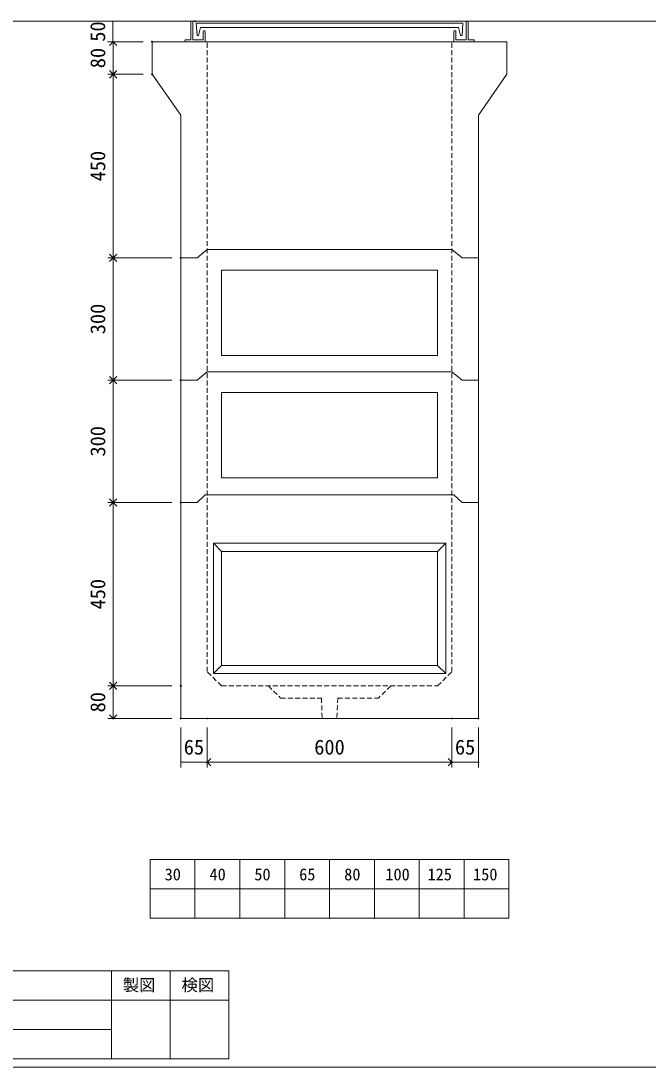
# Model space of a CAD drawing. Units: millimetres, scale not verified. Extents: x -4890 to 4890, y -2309 to 2309.
# Drawn here: x 308 to 1847, y -1966 to 600 of the extents above; entities that cross this region are included whole.
import ezdxf
from ezdxf.enums import TextEntityAlignment as Align

# ---------------------------------------------------------------- set-up
doc = ezdxf.new("R2010")
doc.units = ezdxf.units.MM
doc.header["$LTSCALE"] = 10
doc.header["$PDMODE"] = 32
doc.header["$PDSIZE"] = 2
doc.linetypes.add('DASHED1', pattern=[1.8, 1.2, -0.6])
doc.linetypes.add('USER2', pattern=[50.8, 31.75, -6.35, 6.35, -6.35])
doc.layers.add('0-1_Defpoints', color=7, linetype='Continuous')
for name, color, linetype, lineweight in [('0-2_waku', 7, 'Continuous', 18), ('0-3_gaikei', 7, 'Continuous', 18), ('0-4_kakure', 7, 'DASHED1', 18), ('0-5_sunpou', 7, 'Continuous', 5), ('0-9_uchigawa', 6, 'Continuous', 18), ('0-B_futa', 3, 'Continuous', 18), ('0-C_GL', 4, 'Continuous', 18), ('0-E_文字１', 7, 'Continuous', 18), ('1-3_uchigawa2', 6, 'USER2', 18)]:
    doc.layers.add(name, color=color, linetype=linetype, lineweight=lineweight)
doc.styles.add('ＭＳ ゴシック', font='')
doc.styles.get('ＭＳ ゴシック').set_extended_font_data('MS Gothic')

# ---------------------------------------------------------------- blocks, each defined once
blk = doc.blocks.new('D74')
at = {"layer": '0-1_Defpoints'}
for p in [(2147.33, 1084.36), (2212.33, 1084.36), (2212.33, 976.89)]:
    blk.add_point(p, dxfattribs=at)
at = {"layer": '0-5_sunpou'}
for p, q in [((2147.33, 1062.36), (2147.33, 963.89)), ((2212.33, 1062.36), (2212.33, 963.89)), ((2147.33, 976.89), (2212.33, 976.89))]:
    blk.add_line(p, q, dxfattribs=at)
at = {"layer": '0-5_sunpou', "style": 'ＭＳ ゴシック'}
blk.add_text('65', height=36.66, dxfattribs=at).set_placement((2154.83, 984.89), align=Align.BOTTOM_LEFT)
blk = doc.blocks.new('_Open90')
at = {"layer": '0-5_sunpou'}
blk.add_line((0, 0), (-1, 0), dxfattribs=at)
blk.add_lwpolyline([(-0.5, 0.5), (0, 0), (-0.5, -0.5)], dxfattribs=at)
blk = doc.blocks.new('D75')
at = {"layer": '0-1_Defpoints'}
for p in [(2212.33, 1084.36), (2812.33, 1084.36), (2812.33, 976.89)]:
    blk.add_point(p, dxfattribs=at)
at = {"layer": '0-5_sunpou'}
for p, q in [((2212.33, 1062.36), (2212.33, 963.89)), ((2812.33, 1062.36), (2812.33, 963.89)), ((2230.33, 976.89), (2794.33, 976.89))]:
    blk.add_line(p, q, dxfattribs=at)
at = {"layer": '0-5_sunpou', "xscale": 18, "yscale": 18, "rotation": 180}
blk.add_blockref('_Open90', (2212.33, 976.89), dxfattribs=at)
at = {"layer": '0-5_sunpou', "xscale": 18, "yscale": 18}
blk.add_blockref('_Open90', (2812.33, 976.89), dxfattribs=at)
at = {"layer": '0-5_sunpou', "style": 'ＭＳ ゴシック'}
blk.add_text('600', height=36.66, dxfattribs=at).set_placement((2474.83, 984.89), align=Align.BOTTOM_LEFT)
blk = doc.blocks.new('D76')
at = {"layer": '0-1_Defpoints'}
for p in [(2812.33, 1084.36), (2877.33, 1084.36), (2877.33, 976.89)]:
    blk.add_point(p, dxfattribs=at)
at = {"layer": '0-5_sunpou'}
for p, q in [((2812.33, 1062.36), (2812.33, 963.89)), ((2877.33, 1062.36), (2877.33, 963.89)), ((2812.33, 976.89), (2877.33, 976.89))]:
    blk.add_line(p, q, dxfattribs=at)
at = {"layer": '0-5_sunpou', "style": 'ＭＳ ゴシック'}
blk.add_text('65', height=36.66, dxfattribs=at).set_placement((2819.83, 984.89), align=Align.BOTTOM_LEFT)
blk = doc.blocks.new('D77')
at = {"layer": '0-1_Defpoints'}
for p in [(2077.33, 2744.36), (1981.3, 2664.36), (2077.33, 2664.36)]:
    blk.add_point(p, dxfattribs=at)
at = {"layer": '0-5_sunpou'}
for p, q in [((2055.33, 2744.36), (1968.3, 2744.36)), ((1981.3, 2726.36), (1981.3, 2682.36)), ((2055.33, 2664.36), (1968.3, 2664.36))]:
    blk.add_line(p, q, dxfattribs=at)
at = {"layer": '0-5_sunpou', "xscale": 18, "yscale": 18}
for p, rotation in [((1981.3, 2744.36), 90), ((1981.3, 2664.36), 270)]:
    blk.add_blockref('_Open90', p, dxfattribs=dict(at, rotation=rotation))
at = {"layer": '0-5_sunpou', "style": 'ＭＳ ゴシック'}
blk.add_text('80', height=36.66, rotation=90, dxfattribs=at).set_placement((1973.3, 2679.36), align=Align.BOTTOM_LEFT)
blk = doc.blocks.new('D78')
at = {"layer": '0-1_Defpoints'}
for p in [(2077.33, 2664.36), (1981.3, 2214.36), (2147.33, 2214.36)]:
    blk.add_point(p, dxfattribs=at)
at = {"layer": '0-5_sunpou'}
for p, q in [((2055.33, 2664.36), (1968.3, 2664.36)), ((1981.3, 2646.36), (1981.3, 2232.36)), ((2125.33, 2214.36), (1968.3, 2214.36))]:
    blk.add_line(p, q, dxfattribs=at)
at = {"layer": '0-5_sunpou', "xscale": 18, "yscale": 18}
for p, rotation in [((1981.3, 2664.36), 90), ((1981.3, 2214.36), 270)]:
    blk.add_blockref('_Open90', p, dxfattribs=dict(at, rotation=rotation))
at = {"layer": '0-5_sunpou', "style": 'ＭＳ ゴシック'}
blk.add_text('450', height=36.66, rotation=90, dxfattribs=at).set_placement((1973.3, 2401.86), align=Align.BOTTOM_LEFT)
blk = doc.blocks.new('D79')
at = {"layer": '0-1_Defpoints'}
for p in [(2147.33, 2214.36), (1981.3, 1914.36), (2147.33, 1914.36)]:
    blk.add_point(p, dxfattribs=at)
at = {"layer": '0-5_sunpou'}
for p, q in [((2125.33, 2214.36), (1968.3, 2214.36)), ((1981.3, 2196.36), (1981.3, 1932.36)), ((2125.33, 1914.36), (1968.3, 1914.36))]:
    blk.add_line(p, q, dxfattribs=at)
at = {"layer": '0-5_sunpou', "xscale": 18, "yscale": 18}
for p, rotation in [((1981.3, 2214.36), 90), ((1981.3, 1914.36), 270)]:
    blk.add_blockref('_Open90', p, dxfattribs=dict(at, rotation=rotation))
at = {"layer": '0-5_sunpou', "style": 'ＭＳ ゴシック'}
blk.add_text('300', height=36.66, rotation=90, dxfattribs=at).set_placement((1973.3, 2026.86), align=Align.BOTTOM_LEFT)
blk = doc.blocks.new('D80')
at = {"layer": '0-1_Defpoints'}
for p in [(2147.33, 1164.36), (1981.3, 1084.36), (2147.33, 1084.36)]:
    blk.add_point(p, dxfattribs=at)
at = {"layer": '0-5_sunpou'}
for p, q in [((2125.33, 1164.36), (1968.3, 1164.36)), ((1981.3, 1146.36), (1981.3, 1102.36)), ((2125.33, 1084.36), (1968.3, 1084.36))]:
    blk.add_line(p, q, dxfattribs=at)
at = {"layer": '0-5_sunpou', "xscale": 18, "yscale": 18}
for p, rotation in [((1981.3, 1164.36), 90), ((1981.3, 1084.36), 270)]:
    blk.add_blockref('_Open90', p, dxfattribs=dict(at, rotation=rotation))
at = {"layer": '0-5_sunpou', "style": 'ＭＳ ゴシック'}
blk.add_text('80', height=36.66, rotation=90, dxfattribs=at).set_placement((1973.3, 1099.36), align=Align.BOTTOM_LEFT)
blk = doc.blocks.new('D64')
at = {"layer": '0-1_Defpoints'}
for p in [(2182.33, 2794.36), (1981.03, 2744.36), (2077.33, 2744.36)]:
    blk.add_point(p, dxfattribs=at)
at = {"layer": '0-5_sunpou'}
for p, q in [((2160.33, 2794.36), (1968.03, 2794.36)), ((1981.03, 2794.36), (1981.03, 2744.36)), ((2055.33, 2744.36), (1968.03, 2744.36))]:
    blk.add_line(p, q, dxfattribs=at)
at = {"layer": '0-5_sunpou', "style": 'ＭＳ ゴシック'}
blk.add_text('50', height=36.66, rotation=90, dxfattribs=at).set_placement((1973.03, 2744.36), align=Align.BOTTOM_LEFT)
blk = doc.blocks.new('D46')
at = {"layer": '0-1_Defpoints'}
for p in [(2147.33, 1914.36), (1981.3, 1614.36), (2147.33, 1614.36)]:
    blk.add_point(p, dxfattribs=at)
at = {"layer": '0-5_sunpou'}
for p, q in [((2125.33, 1914.36), (1968.3, 1914.36)), ((1981.3, 1896.36), (1981.3, 1632.36)), ((2125.33, 1614.36), (1968.3, 1614.36))]:
    blk.add_line(p, q, dxfattribs=at)
at = {"layer": '0-5_sunpou', "xscale": 18, "yscale": 18}
for p, rotation in [((1981.3, 1914.36), 90), ((1981.3, 1614.36), 270)]:
    blk.add_blockref('_Open90', p, dxfattribs=dict(at, rotation=rotation))
at = {"layer": '0-5_sunpou', "style": 'ＭＳ ゴシック'}
blk.add_text('300', height=36.66, rotation=90, dxfattribs=at).set_placement((1973.3, 1726.86), align=Align.BOTTOM_LEFT)
blk = doc.blocks.new('D47')
at = {"layer": '0-1_Defpoints'}
for p in [(2147.33, 1614.36), (1981.3, 1164.36), (2147.33, 1164.36)]:
    blk.add_point(p, dxfattribs=at)
at = {"layer": '0-5_sunpou'}
for p, q in [((2125.33, 1614.36), (1968.3, 1614.36)), ((1981.3, 1596.36), (1981.3, 1182.36)), ((2125.33, 1164.36), (1968.3, 1164.36))]:
    blk.add_line(p, q, dxfattribs=at)
at = {"layer": '0-5_sunpou', "xscale": 18, "yscale": 18}
for p, rotation in [((1981.3, 1614.36), 90), ((1981.3, 1164.36), 270)]:
    blk.add_blockref('_Open90', p, dxfattribs=dict(at, rotation=rotation))
at = {"layer": '0-5_sunpou', "style": 'ＭＳ ゴシック'}
blk.add_text('450', height=36.66, rotation=90, dxfattribs=at).set_placement((1973.3, 1351.86), align=Align.BOTTOM_LEFT)

msp = doc.modelspace()

# ---------------------------------------------------------------- linework, layer by layer
at = {"layer": '0-2_waku'}
for p, q in [((625.33, -1456.81), (625.33, -1600.81)), ((625.33, -1456.81), (625.33, -1600.81)), ((625.33, -1456.81), (625.33, -1600.81)), ((625.33, -1456.81), (625.33, -1600.81)), ((625.33, -1456.81), (1505.33, -1456.81)), ((735.33, -1456.81), (735.33, -1600.81)), ((845.33, -1456.81), (845.33, -1600.81)), ((845.33, -1456.81), (845.33, -1600.81)), ((955.33, -1456.81), (955.33, -1600.81)), ((1065.33, -1456.81), (1065.33, -1600.81)), ((1175.33, -1456.81), (1175.33, -1600.81)), ((1285.33, -1456.81), (1285.33, -1600.81)), ((1395.33, -1456.81), (1395.33, -1600.81)), ((1505.33, -1456.81), (1505.33, -1600.81)), ((625.33, -1528.81), (1505.33, -1528.81)), ((625.33, -1600.81), (1505.33, -1600.81)), ((-1209.67, -1729.81), (818.33, -1729.81)), ((530.33, -1729.81), (530.33, -1945.81)), ((530.33, -1729.81), (530.33, -1945.81)), ((674.33, -1729.81), (674.33, -1945.81)), ((818.33, -1729.81), (818.33, -1945.81)), ((-1209.67, -1801.81), (818.33, -1801.81)), ((-1209.67, -1873.81), (530.33, -1873.81)), ((-1209.67, -1945.81), (818.33, -1945.81)), ((-1229.67, -1965.81), (4890.33, -1965.81)), ((-1229.67, -1965.81), (4890.33, -1965.81))]:
    msp.add_line(p, q, dxfattribs=at)
at = {"layer": '0-3_gaikei'}
for p, q in [((630.33, 549.19), (630.33, 469.19)), ((630.33, 549.19), (740.33, 549.19)), ((630.33, 549.19), (740.33, 549.19)), ((630.33, 549.19), (740.33, 549.19)), ((630.33, 549.19), (1500.33, 549.19)), ((630.33, 549.19), (740.33, 549.19)), ((630.33, 549.19), (1500.33, 549.19)), ((1500.33, 549.19), (1390.33, 549.19)), ((1500.33, 549.19), (1390.33, 549.19)), ((1500.33, 549.19), (1390.33, 549.19)), ((1500.33, 549.19), (1390.33, 549.19)), ((1500.33, 549.19), (1390.33, 549.19)), ((1500.33, 549.19), (1390.33, 549.19)), ((1500.33, 549.19), (1500.33, 469.19)), ((630.33, 469.19), (700.33, 369.19)), ((1500.33, 469.19), (1430.33, 369.19)), ((700.33, 369.19), (700.33, -1110.81)), ((1430.33, 369.19), (1430.33, -1110.81)), ((740.33, 19.19), (765.33, 39.19)), ((765.33, 39.19), (1365.33, 39.19)), ((1365.33, 39.19), (1390.33, 19.19)), ((700.33, 19.19), (740.33, 19.19)), ((700.33, 19.19), (740.33, 19.19)), ((1430.33, 19.19), (1390.33, 19.19)), ((700.33, -280.81), (740.33, -280.81)), ((700.33, -280.81), (740.33, -280.81)), ((740.33, -280.81), (765.33, -260.81)), ((1365.33, -260.81), (1390.33, -280.81)), ((1430.33, -280.81), (1390.33, -280.81)), ((760.33, -561.81), (740.33, -580.81)), ((760.33, -561.81), (740.33, -580.81)), ((760.33, -561.81), (740.33, -580.81)), ((760.33, -561.81), (740.33, -580.81)), ((760.33, -561.81), (740.33, -580.81)), ((760.33, -561.81), (740.33, -580.81)), ((760.33, -561.81), (1370.33, -561.81)), ((760.33, -561.81), (1370.33, -561.81)), ((1390.33, -580.81), (1370.33, -561.81)), ((1390.33, -580.81), (1370.33, -561.81)), ((700.33, -580.81), (740.33, -580.81)), ((700.33, -580.81), (740.33, -580.81)), ((700.33, -580.81), (740.33, -580.81)), ((700.33, -580.81), (740.33, -580.81)), ((700.33, -580.81), (740.33, -580.81)), ((700.33, -580.81), (740.33, -580.81)), ((1390.33, -580.81), (1430.33, -580.81)), ((1430.33, -580.81), (1390.33, -580.81)), ((1430.33, -580.81), (1390.33, -580.81)), ((1430.33, -580.81), (1390.33, -580.81)), ((1390.33, -580.81), (1430.33, -580.81)), ((1430.33, -580.81), (1390.33, -580.81)), ((1430.33, -580.81), (1390.33, -580.81)), ((1430.33, -580.81), (1390.33, -580.81)), ((700.33, -1110.81), (1430.33, -1110.81)), ((700.33, -1110.81), (1430.33, -1110.81)), ((700.33, -1110.81), (1430.33, -1110.81)), ((700.33, -1110.81), (1430.33, -1110.81)), ((700.33, -1110.81), (1430.33, -1110.81)), ((700.33, -1110.81), (1430.33, -1110.81)), ((700.33, -1110.81), (1430.33, -1110.81)), ((700.33, -1110.81), (1430.33, -1110.81))]:
    msp.add_line(p, q, dxfattribs=at)
for points in [[(1390.33, 19.19), (1430.33, 19.19), (1390.33, 19.19)], [(1390.33, 19.19), (1430.33, 19.19), (1390.33, 19.19)], [(1390.33, -580.81), (1370.33, -561.81), (1390.33, -580.81)], [(1390.33, -580.81), (1370.33, -561.81), (1390.33, -580.81)], [(1390.33, -580.81), (1430.33, -580.81), (1390.33, -580.81)], [(1390.33, -580.81), (1430.33, -580.81), (1390.33, -580.81)]]:
    msp.add_lwpolyline(points, dxfattribs=at)
msp.add_lwpolyline([(1390.33, -280.81), (1430.33, -280.81), (1390.33, -280.81), (1430.33, -280.81)], close=True, dxfattribs=at)
at = {"layer": '0-4_kakure', "lineweight": 5}
for p, q in [((765.33, -995.81), (765.33, 549.19)), ((800.33, -1030.81), (765.33, -995.81)), ((800.33, -1030.81), (1330.33, -1030.81)), ((915.33, -1030.81), (945.33, -1060.81)), ((1215.33, -1030.81), (1185.33, -1060.81)), ((1085.33, -1060.81), (1083.33, -1110.81)), ((1085.33, -1060.81), (1185.33, -1060.81))]:
    msp.add_line(p, q, dxfattribs=at)
at = {"layer": '0-4_kakure', "linetype": 'Continuous'}
msp.add_line((765.33, -260.81), (1365.33, -260.81), dxfattribs=at)
at = {"layer": '0-4_kakure', "lineweight": 5}
for points in [[(1330.33, -1030.81), (1365.33, -995.81), (1365.33, 549.19)], [(945.33, -1060.81), (1045.33, -1060.81), (1047.33, -1110.81)]]:
    msp.add_lwpolyline(points, dxfattribs=at)
at = {"layer": '0-9_uchigawa'}
for p, q in [((780.33, -680.81), (780.33, -1000.81)), ((780.33, -680.81), (1350.33, -680.81)), ((780.33, -680.81), (800.33, -700.81)), ((1330.33, -700.81), (1350.33, -680.81)), ((1350.33, -680.81), (1350.33, -1000.81)), ((800.33, -700.81), (800.33, -980.81)), ((800.33, -700.81), (800.33, -980.81)), ((800.33, -700.81), (1330.33, -700.81)), ((1330.33, -700.81), (1330.33, -980.81)), ((1330.33, -700.81), (1330.33, -980.81)), ((780.33, -1000.81), (800.33, -980.81)), ((800.33, -980.81), (1065.33, -980.81)), ((1065.33, -980.81), (1330.33, -980.81)), ((1350.33, -1000.81), (1330.33, -980.81)), ((780.33, -1000.81), (1065.33, -1000.81)), ((1065.33, -1000.81), (1350.33, -1000.81))]:
    msp.add_line(p, q, dxfattribs=at)
at = {"layer": '0-B_futa'}
for p, q in [((725.33, 597.19), (725.33, 554.19)), ((727.33, 599.19), (730.33, 599.19)), ((730.33, 599.19), (730.33, 554.19)), ((738.14, 594.69), (1392.47, 594.69)), ((738.14, 594.69), (740.63, 564.69)), ((1392.47, 594.69), (1390.22, 564.69)), ((1400.33, 599.19), (1400.33, 554.19)), ((1400.33, 599.19), (1403.33, 599.19)), ((1405.33, 597.19), (1405.33, 554.19)), ((740.63, 564.69), (744.34, 564.69)), ((748.66, 583.69), (744.34, 564.69)), ((748.66, 583.69), (1382, 583.69)), ((755.33, 574.19), (755.33, 554.19)), ((757.33, 576.19), (758.33, 576.19)), ((760.33, 574.19), (760.33, 549.19)), ((1370.33, 574.19), (1370.33, 549.19)), ((1373.33, 576.19), (1372.33, 576.19)), ((1375.33, 574.19), (1375.33, 554.19)), ((1382, 583.69), (1386.32, 564.69)), ((1390.22, 564.69), (1386.32, 564.69)), ((710.33, 552.19), (710.33, 551.19)), ((712.33, 554.19), (725.33, 554.19)), ((760.33, 549.19), (712.33, 549.19)), ((730.33, 554.19), (755.33, 554.19)), ((1370.33, 549.19), (1418.33, 549.19)), ((1400.33, 554.19), (1375.33, 554.19)), ((1418.33, 554.19), (1405.33, 554.19)), ((1420.33, 552.19), (1420.33, 551.19))]:
    msp.add_line(p, q, dxfattribs=at)
for centre, start, end in [((727.33, 597.19), 90, 180), ((1403.33, 597.19), 0, 90), ((757.33, 574.19), 90, 180), ((758.33, 574.19), 0, 90), ((1372.33, 574.19), 90, 180), ((1373.33, 574.19), 0, 90), ((712.33, 552.19), 90, 180), ((712.33, 551.19), 180, 270), ((1418.33, 552.19), 0, 90), ((1418.33, 551.19), 270, 0)]:
    msp.add_arc(centre, 2, start, end, dxfattribs=at)
at = {"layer": '0-C_GL'}
for p, q in [((-1229.68, 599.19), (4890.32, 599.19)), ((-1229.67, 599.19), (4890.33, 599.19))]:
    msp.add_line(p, q, dxfattribs=at)
at = {"layer": '1-3_uchigawa2'}
for p, q in [((800.33, -10.81), (1065.33, -10.81)), ((800.33, -10.81), (800.33, -220.81)), ((1330.33, -10.81), (1065.33, -10.81)), ((1330.33, -10.81), (1330.33, -220.81)), ((800.33, -220.81), (1065.33, -220.81)), ((1330.33, -220.81), (1065.33, -220.81)), ((800.33, -310.81), (1065.33, -310.81)), ((800.33, -310.81), (800.33, -520.81)), ((1330.33, -310.81), (1065.33, -310.81)), ((1330.33, -310.81), (1330.33, -520.81)), ((800.33, -520.81), (1065.33, -520.81)), ((1330.33, -520.81), (1065.33, -520.81))]:
    msp.add_line(p, q, dxfattribs=at)

# ---------------------------------------------------------------- block references
at = {"layer": '0-5_sunpou'}
for name in ['D64', 'D77', 'D78', 'D79', 'D46', 'D47', 'D80', 'D74', 'D75', 'D76']:
    msp.add_blockref(name, (-1447, -2195.17), dxfattribs=at)

# ---------------------------------------------------------------- texts
at = {"layer": '0-E_文字１', "style": 'ＭＳ ゴシック'}
for s, p in [('30', (660.89, -1516.63)), ('40', (770.89, -1516.63)), ('50', (880.89, -1516.63)), ('65', (990.89, -1516.63)), ('80', (1101.3, -1516.63)), ('100', (1202.18, -1516.63)), ('125', (1305.56, -1516.63)), ('150', (1417.33, -1516.63)), ('製図', (558.39, -1788.06)), ('検図', (702.39, -1788.06))]:
    msp.add_text(s, height=29.33, dxfattribs=at).set_placement(p, align=Align.BOTTOM_LEFT)

doc.saveas('drawing.dxf')
